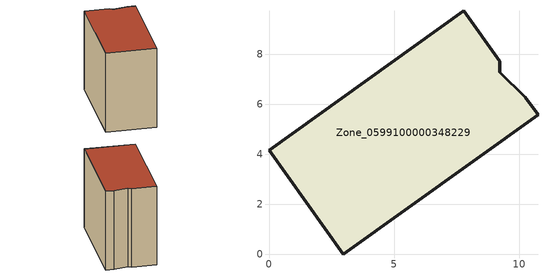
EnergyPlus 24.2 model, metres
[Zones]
Zone_0599100000348229
 floor ground (C_G): 9.23,7.71 9.23,7.28 10.25,6.28 10.76,5.57 2.97,0 0,4.15 7.79,9.72 z0
 wall outside (C_F): 2.97,0 10.76,5.57 10.25,6.28 9.23,7.28 9.23,7.71 7.79,9.72 0,4.15 2.97,0 z0:8.51
 roof outside (C_R): 9.23,7.28 9.23,7.71 7.79,9.72 0,4.15 2.97,0 10.76,5.57 10.25,6.28 z8.51
[BUILDING]
Pand.0599100000348229: North Axis=0; Terrain=City; Loads Convergence Tolerance Value=0.04; Temperature Convergence Tolerance Value=0.4; Solar Distribution=FullExterior; Maximum Number of Warmup Days=25; Minimum Number of Warmup Days=1
[Site:Location]
Rotterdam.The.Hague.AP_ZH_NLD Design_Conditions: Latitude=51.96; Longitude=4.45; Time Zone=1; Elevation=-4.5
[SITE:GROUNDTEMPERATURE:BUILDINGSURFACE]
18, 18, 18, 18, 18, 18, 18, 18, 18, 18, 18, 18
[MATERIAL] Thermal Absorptance=0.9; Solar Absorptance=0.7; Visible Absorptance=0.7
Name | Roughness | Thickness | Conductivity | Density | Specific Heat
G.TI.1992-2005 | MediumSmooth | 0.15 | 0.06 | 540 | 1210
F.TI.1992-2005 | Rough | 0.3 | 0.12 | 1920 | 840
R.TI.1992-2005 | MediumRough | 0.2 | 0.08 | 1500 | 1000
[CONSTRUCTION]
C_G: G.TI.1992-2005
C_F: F.TI.1992-2005
C_R: R.TI.1992-2005
[ZONE]
Zone_0599100000348229: Type=1; Multiplier=1; Ceiling Height=Autocalculate; Volume=Autocalculate; Floor Area=autocalculate; Part of Total Floor Area=Yes
[ZONEINFILTRATION:DESIGNFLOWRATE]
Infil_Zone_0599100000348229: Zone or ZoneList or Space or SpaceList=Zone_0599100000348229; Schedule=AlwaysOn; Design Flow Rate Calculation Method=Flow/Area; Flow Rate per Floor Area=0.0015; Constant Term Coefficient=1; Temperature Term Coefficient=0; Velocity Term Coefficient=0; Velocity Squared Term Coefficient=0
[HVACTEMPLATE:ZONE:IDEALLOADSAIRSYSTEM]
Zone_0599100000348229: Maximum Heating Supply Air Temperature=50; Minimum Cooling Supply Air Temperature=13; Maximum Heating Supply Air Humidity Ratio=0.0156; Minimum Cooling Supply Air Humidity Ratio=0.0077; Heating Limit=NoLimit; Cooling Limit=NoLimit; Dehumidification Control Type=ConstantSensibleHeatRatio; Cooling Sensible Heat Ratio=0.7; Dehumidification Setpoint=60; Humidification Control Type=None; Humidification Setpoint=30; Outdoor Air Method=None; Outdoor Air Flow Rate per Person=0.00944; Outdoor Air Flow Rate per Zone Floor Area=0; Outdoor Air Flow Rate per Zone=0; Demand Controlled Ventilation Type=None; Outdoor Air Economizer Type=NoEconomizer; Heat Recovery Type=None; Sensible Heat Recovery Effectiveness=0.7; Latent Heat Recovery Effectiveness=0.65
[ZONECONTROL:THERMOSTAT]
ThermostatControl_Zone_0599100000348229: Zone or ZoneList=Zone_0599100000348229; Control Type Schedule=DualSetpointControlType; Control 1=Thermostat_Zone_0599100000348229; Temperature Difference Between Cutout And Setpoint=0
[THERMOSTATSETPOINT:DUALSETPOINT]
Thermostat_Zone_0599100000348229: Heating Setpoint Temperature Schedule=HeatingSetpoint_Zone_0599100000348229; Cooling Setpoint Temperature Schedule=CoolingSetpoint_Zone_0599100000348229
[SCHEDULE:COMPACT]
HeatingSetpoint_Zone_0599100000348229: Through: 12/31, For: AllDays, Until: 24:00, 21
CoolingSetpoint_Zone_0599100000348229: Through: 12/31, For: AllDays, Until: 24:00, 24
DualSetpointControlType: Through: 12/31, For: AllDays, Until: 24:00, 4
AlwaysOn: Through: 12/31, For: AllDays, Until: 24:00, 1
